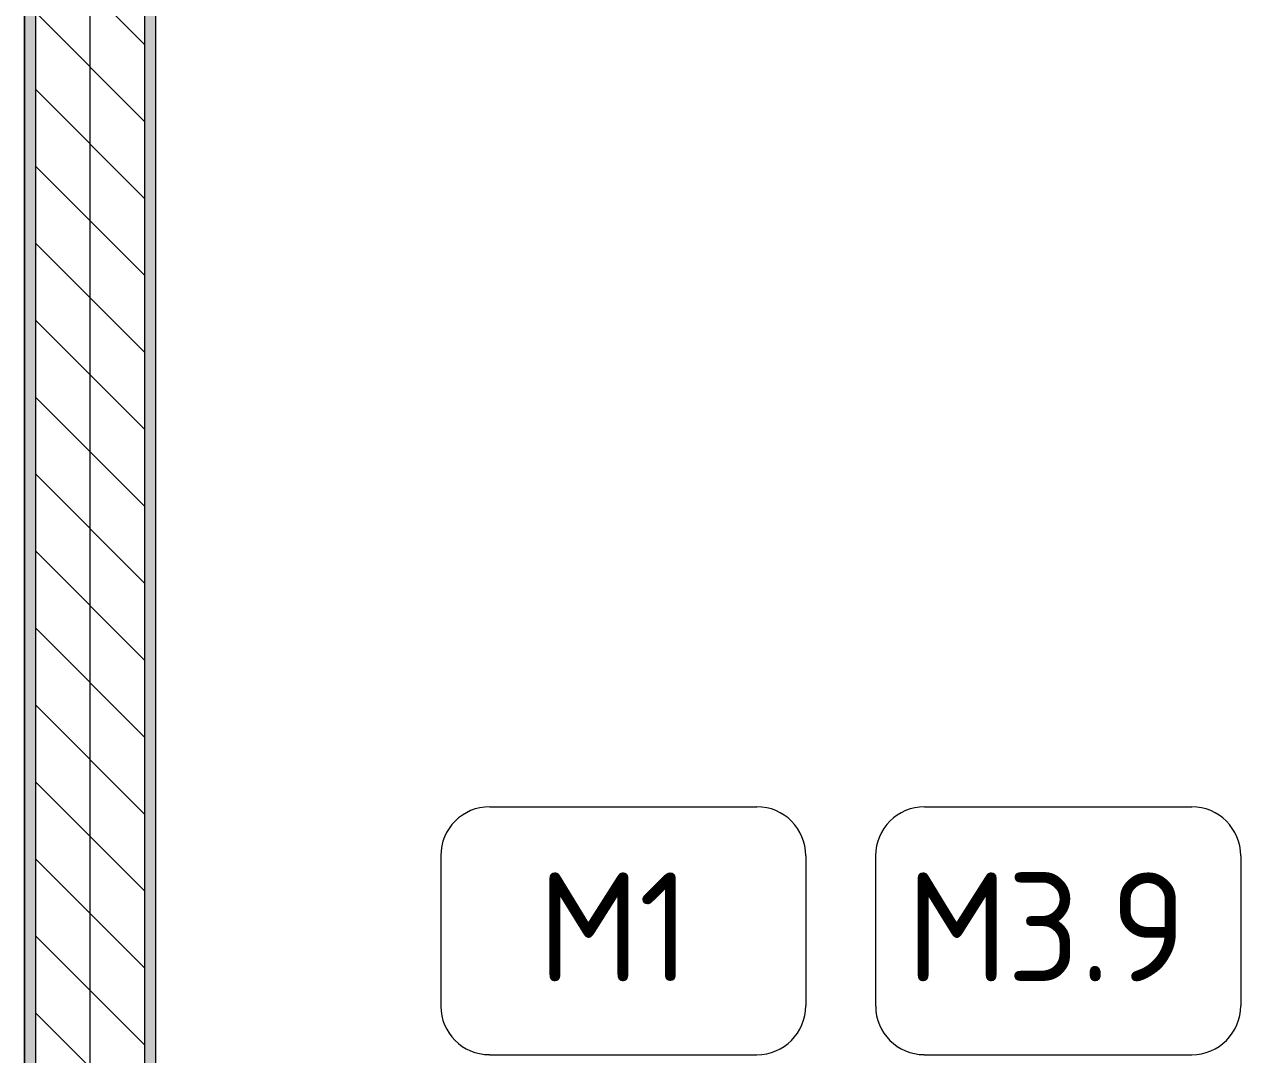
# Model space of a CAD drawing. Header units: millimetres. Extents: x -6228 to 201956, y -8553 to 30426.
# Drawn here: x 153491 to 155727, y 1205 to 3098 of the extents above; entities that cross this region are included whole.
import ezdxf

# ---------------------------------------------------------------- set-up
doc = ezdxf.new("R2010")
doc.units = ezdxf.units.MM
doc.linetypes.add('Осевая', pattern=[15875, 3175, -2381.25, 7937.5, -2381.25])
for name, color, linetype, lineweight in [('A-WALL-4', 7, 'Continuous', 13), ('I-WALL-5', 7, 'Continuous', 9), ('Марки для знаков', 7, 'Continuous', 9), ('Оси-2', 7, 'Осевая', 9)]:
    doc.layers.add(name, color=color, linetype=linetype, lineweight=lineweight)
doc.layers.add('I-WALL-7', color=9, linetype='Continuous', lineweight=9, true_color=0x808080)
doc.styles.add('GOST Common_1', font='GOST_Common.ttf', dxfattribs={"height": 200})
pattern_1 = [(0, (96951.896, 0), (121.92, 30.48), [10.058, -81.382, 10.058, -81.382, -487.68]), (0, (96951.896, 0), (121.92, 30.48), [-182.88, 10.058, -172.822, 10.058, -81.382, -213.36]), (0, (96951.896, 0), (121.92, 30.48), [-457.2, 10.058, -50.902, 10.058, -142.342]), (120, (96997.616, 15.24), (-87.356454, 90.345817), [10.058, -81.382, 10.058, -81.382, -487.68]), (120, (96997.616, 15.24), (-87.356454, 90.345817), [-182.88, 10.058, -172.822, 10.058, -81.382, -213.36]), (120, (96997.616, 15.24), (-87.356454, 90.345817), [-457.2, 10.058, -50.902, 10.058, -142.342]), (240, (97012.856, 76.2), (-34.563546, -120.825817), [10.058, -81.382, 10.058, -81.382, -487.68]), (240, (97012.856, 76.2), (-34.563546, -120.825817), [-182.88, 10.058, -172.822, 10.058, -81.382, -213.36]), (240, (97012.856, 76.2), (-34.563546, -120.825817), [-457.2, 10.058, -50.902, 10.058, -142.342])]

# ---------------------------------------------------------------- blocks, each defined once
blk = doc.blocks.new('Марка_Знаки - В прямоуг_Наименование краткое-30718135-План зашивки приборов отопления в осях 1 этажа 12-23')
at = {"layer": 'Марки для знаков'}
for p, q in [((-2.455, 2.278), (2.455, 2.278)), ((-3.355, 1.378), (-3.355, -1.384)), ((3.355, 1.378), (3.355, -1.378)), ((-2.461, -2.278), (2.455, -2.278))]:
    blk.add_line(p, q, dxfattribs=at)
for centre, radius, start, end in [((-2.455, 1.378), 0.9, 90, 180), ((2.455, 1.378), 0.9, 0, 90), ((-2.461, -1.384), 0.893, 180, 270), ((2.455, -1.378), 0.9, 270, 0)]:
    blk.add_arc(centre, radius, start, end, dxfattribs=at)

msp = doc.modelspace()

# ---------------------------------------------------------------- hatches: boundary and pattern name
at = {"layer": 'I-WALL-5'}
h = msp.add_hatch(dxfattribs=at)
h.set_pattern_fill('FP_159', color=256, style=0, pattern_type=2)
h.set_pattern_definition([(135, (96951.9, 0), (-70.71068, -70.71068), [])])
h.paths.add_polyline_path([(153511.9, 425), (153711.9, 425), (153711.9, 7400), (153511.9, 7400), (153511.9, 450)])
at = {"layer": 'I-WALL-7'}
h = msp.add_hatch(dxfattribs=at)
h.set_pattern_fill('FP_186', color=256, style=0, pattern_type=2)
h.set_pattern_definition(pattern_1)
h.paths.add_polyline_path([(153711.9, 450), (153731.9, 450), (153731.9, 7380), (153711.9, 7380), (153711.9, 623.9)])
h = msp.add_hatch(dxfattribs=at)
h.set_pattern_fill('FP_186', color=256, style=0, pattern_type=2)
h.set_pattern_definition(pattern_1)
h.paths.add_polyline_path([(153491.9, 470), (153511.9, 470), (153511.9, 7070), (153491.9, 7070), (153491.9, 471)])

# ---------------------------------------------------------------- linework, layer by layer
at = {"layer": 'A-WALL-4'}
for p, q in [((153731.9, 7380), (153731.9, 471)), ((153511.9, 425), (153511.9, 7150)), ((153491.9, 470), (153491.9, 7050))]:
    msp.add_line(p, q, dxfattribs=at)
at = {"layer": 'I-WALL-5'}
for p, q in [((153711.9, 7400), (153711.9, 475)), ((153732.9, 471), (153732.9, 7379)), ((153490.9, 7049), (153490.9, 471))]:
    msp.add_line(p, q, dxfattribs=at)
at = {"layer": 'Оси-2'}
msp.add_line((153611.9, 593.7), (153611.9, 24898.1), dxfattribs=at)

# ---------------------------------------------------------------- block references
at = {"layer": 'Марки для знаков', "xscale": 99.99999999999993, "yscale": 99.99999999999993, "zscale": 99.99999999999993}
for p in [(154591.8, 1432.7), (155391.1, 1432.7)]:
    msp.add_blockref('Марка_Знаки - В прямоуг_Наименование краткое-30718135-План зашивки приборов отопления в осях 1 этажа 12-23', p, dxfattribs=at)

# ---------------------------------------------------------------- texts
at = {"layer": 'Марки для знаков', "char_height": 200, "attachment_point": 1, "style": 'GOST Common_1'}
for s, insert, width in [('\\fGOST Common|b0|i0|c204|p34|;М', (154434.8, 1539.8), 224.472), ('\\fGOST Common|b0|i0|c204|p34|;1', (154620, 1539.8), 120.253), ('\\fGOST Common|b0|i0|c204|p34|;М', (155111.6, 1539.8), 224.472), ('3.9', (155296.8, 1539.8), 416.877)]:
    msp.add_mtext(s, dxfattribs=dict(at, insert=insert, width=width))

doc.saveas('drawing.dxf')
